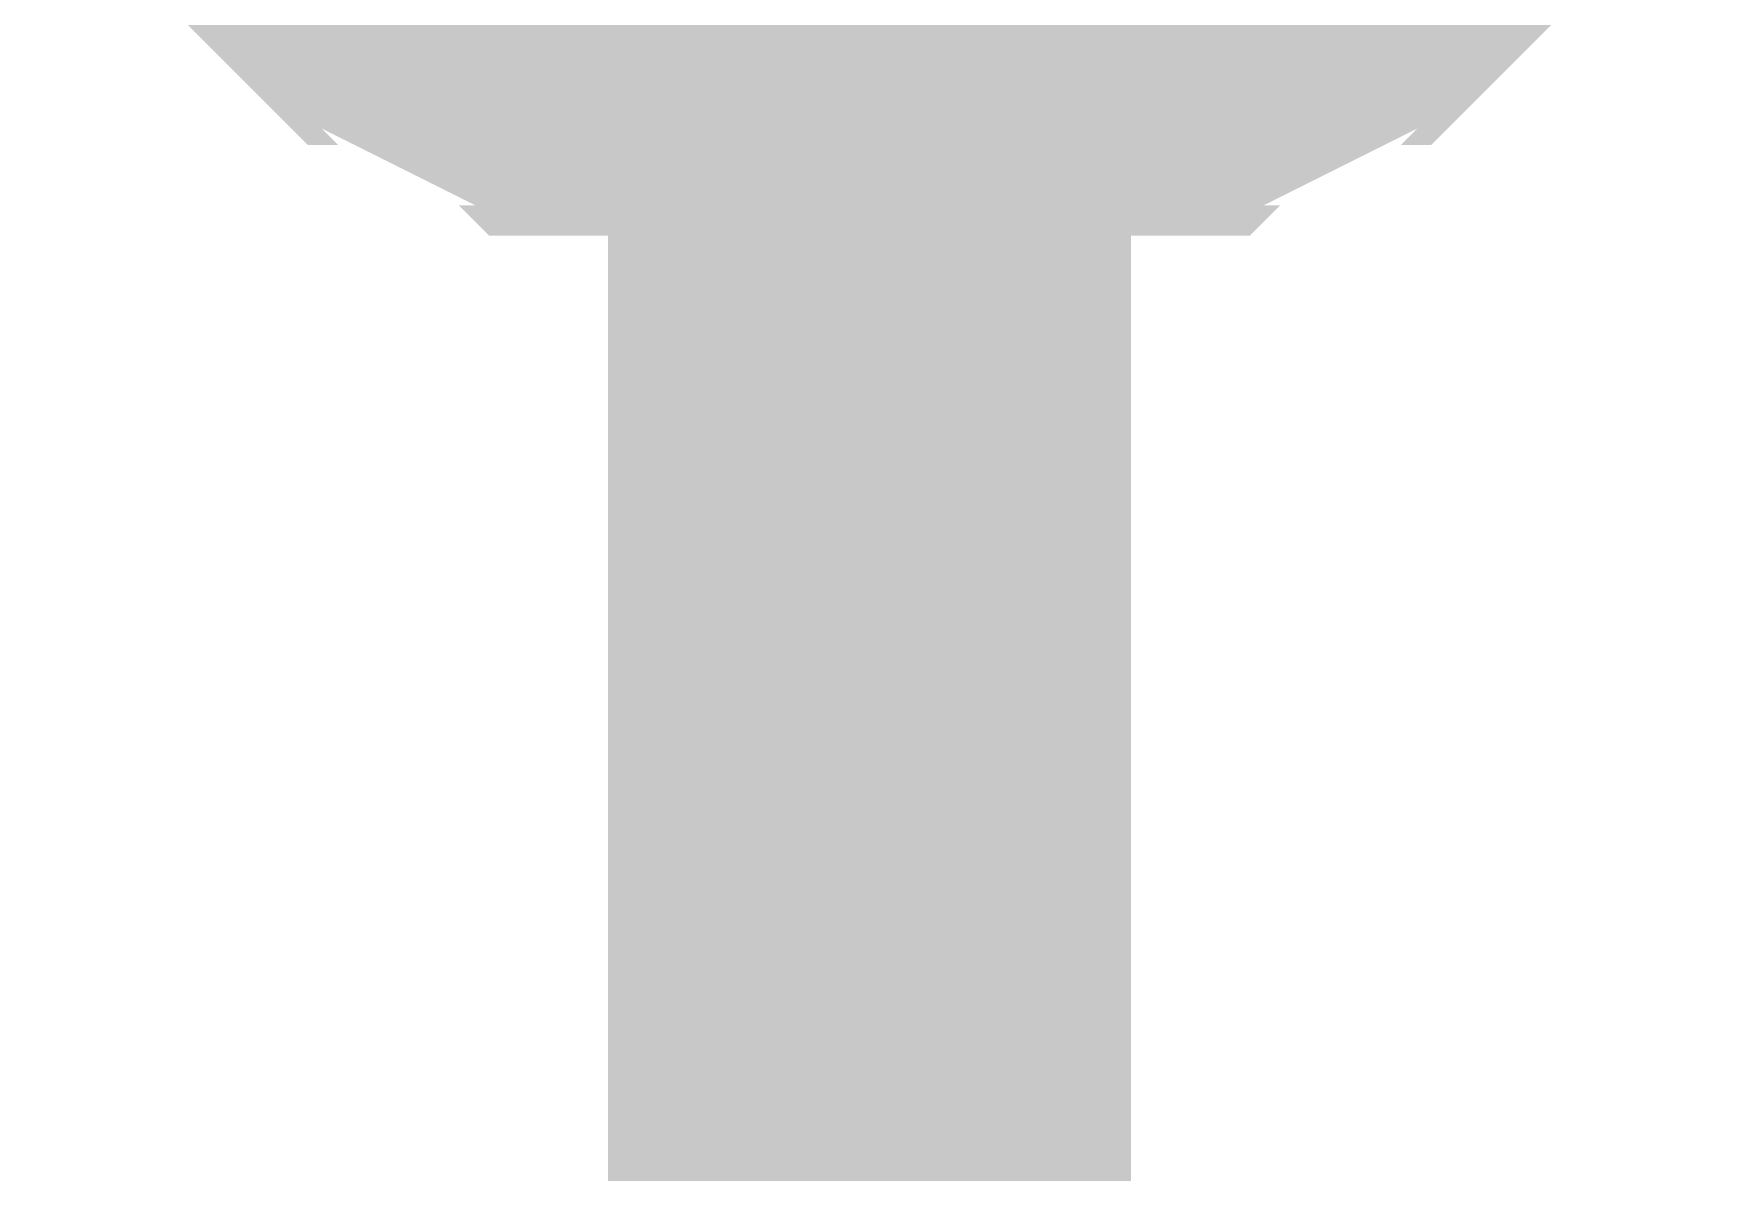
# Model space of a CAD drawing. Header units: millimetres. Extents: x 0 to 11.5, y 0 to 7.6.
# Drawn here: x 6.28146 to 6.31917, y 2.70371 to 2.7294 of the extents above; entities that cross this region are included whole.
import ezdxf

# ---------------------------------------------------------------- set-up
doc = ezdxf.new("R2010")
doc.units = ezdxf.units.MM
doc.header["$MEASUREMENT"] = 0
doc.layers.add('Sheet', color=255, linetype='Continuous')

msp = doc.modelspace()

# ---------------------------------------------------------------- linework, layer by layer
at = {"layer": 'Sheet'}
for points, const_width in [([(6.300314, 2.550143), (6.300314, 2.750502)], 0.0118), ([(6.300314, 2.730057), (6.299632, 2.730057), (6.298269, 2.730057), (6.297587, 2.730057), (6.296223, 2.730739), (6.295541, 2.730739), (6.294177, 2.730739), (6.293495, 2.73142), (6.292813, 2.73142), (6.291449, 2.732102), (6.290767, 2.732783), (6.290085, 2.732783), (6.289403, 2.733465), (6.288722, 2.734146), (6.28804, 2.734828), (6.287358, 2.735509)], 0.0118), ([(6.300314, 2.730057), (6.299632, 2.730057), (6.298269, 2.730057), (6.297587, 2.730057), (6.296223, 2.730739), (6.295541, 2.730739), (6.294177, 2.730739), (6.293495, 2.73142), (6.292813, 2.73142), (6.291449, 2.732102), (6.290767, 2.732783), (6.290085, 2.732783), (6.289403, 2.733465), (6.288722, 2.734146), (6.28804, 2.734828), (6.287358, 2.735509)], 0.0118), ([(6.300314, 2.730057), (6.299632, 2.730057), (6.298269, 2.730057), (6.297587, 2.730057), (6.296223, 2.730739), (6.295541, 2.730739), (6.294177, 2.730739), (6.293495, 2.73142), (6.292813, 2.73142), (6.291449, 2.732102), (6.290767, 2.732783), (6.290085, 2.732783), (6.289403, 2.733465), (6.288722, 2.734146), (6.28804, 2.734828), (6.287358, 2.735509)], 0.0118), ([(6.300314, 2.730057), (6.299632, 2.730057), (6.298269, 2.730057), (6.297587, 2.730057), (6.296223, 2.730739), (6.295541, 2.730739), (6.294177, 2.730739), (6.293495, 2.73142), (6.292813, 2.73142), (6.291449, 2.732102), (6.290767, 2.732783), (6.290085, 2.732783), (6.289403, 2.733465), (6.288722, 2.734146), (6.28804, 2.734828), (6.287358, 2.735509)], 0.0118), ([(6.300314, 2.730057), (6.299632, 2.730057), (6.298269, 2.730057), (6.297587, 2.730057), (6.296223, 2.730739), (6.295541, 2.730739), (6.294177, 2.730739), (6.293495, 2.73142), (6.292813, 2.73142), (6.291449, 2.732102), (6.290767, 2.732783), (6.290085, 2.732783), (6.289403, 2.733465), (6.288722, 2.734146), (6.28804, 2.734828), (6.287358, 2.735509)], 0.0118), ([(6.300314, 2.730057), (6.299632, 2.730057), (6.298269, 2.730057), (6.297587, 2.730057), (6.296223, 2.730739), (6.295541, 2.730739), (6.294177, 2.730739), (6.293495, 2.73142), (6.292813, 2.73142), (6.291449, 2.732102), (6.290767, 2.732783), (6.290085, 2.732783), (6.289403, 2.733465), (6.288722, 2.734146), (6.28804, 2.734828), (6.287358, 2.735509)], 0.0118), ([(6.300314, 2.730057), (6.299632, 2.730057), (6.298269, 2.730057), (6.297587, 2.730057), (6.296223, 2.730739), (6.295541, 2.730739), (6.294177, 2.730739), (6.293495, 2.73142), (6.292813, 2.73142), (6.291449, 2.732102), (6.290767, 2.732783), (6.290085, 2.732783), (6.289403, 2.733465), (6.288722, 2.734146), (6.28804, 2.734828), (6.287358, 2.735509)], 0.0118), ([(6.300314, 2.730057), (6.299632, 2.730057), (6.298269, 2.730057), (6.297587, 2.730057), (6.296223, 2.730739), (6.295541, 2.730739), (6.294177, 2.730739), (6.293495, 2.73142), (6.292813, 2.73142), (6.291449, 2.732102), (6.290767, 2.732783), (6.290085, 2.732783), (6.289403, 2.733465), (6.288722, 2.734146), (6.28804, 2.734828), (6.287358, 2.735509)], 0.0118), ([(6.313271, 2.735509), (6.312589, 2.734828), (6.311907, 2.734146), (6.311225, 2.733465), (6.310543, 2.732783), (6.309861, 2.732783), (6.309179, 2.732102), (6.307815, 2.73142), (6.307134, 2.73142), (6.306452, 2.730739), (6.305088, 2.730739), (6.304406, 2.730739), (6.303042, 2.730057), (6.30236, 2.730057), (6.300996, 2.730057), (6.300314, 2.730057)], 0.0118), ([(6.313271, 2.735509), (6.312589, 2.734828), (6.311907, 2.734146), (6.311225, 2.733465), (6.310543, 2.732783), (6.309861, 2.732783), (6.309179, 2.732102), (6.307815, 2.73142), (6.307134, 2.73142), (6.306452, 2.730739), (6.305088, 2.730739), (6.304406, 2.730739), (6.303042, 2.730057), (6.30236, 2.730057), (6.300996, 2.730057), (6.300314, 2.730057)], 0.0118), ([(6.313271, 2.735509), (6.312589, 2.734828), (6.311907, 2.734146), (6.311225, 2.733465), (6.310543, 2.732783), (6.309861, 2.732783), (6.309179, 2.732102), (6.307815, 2.73142), (6.307134, 2.73142), (6.306452, 2.730739), (6.305088, 2.730739), (6.304406, 2.730739), (6.303042, 2.730057), (6.30236, 2.730057), (6.300996, 2.730057), (6.300314, 2.730057)], 0.0118), ([(6.313271, 2.735509), (6.312589, 2.734828), (6.311907, 2.734146), (6.311225, 2.733465), (6.310543, 2.732783), (6.309861, 2.732783), (6.309179, 2.732102), (6.307815, 2.73142), (6.307134, 2.73142), (6.306452, 2.730739), (6.305088, 2.730739), (6.304406, 2.730739), (6.303042, 2.730057), (6.30236, 2.730057), (6.300996, 2.730057), (6.300314, 2.730057)], 0.0118), ([(6.313271, 2.735509), (6.312589, 2.734828), (6.311907, 2.734146), (6.311225, 2.733465), (6.310543, 2.732783), (6.309861, 2.732783), (6.309179, 2.732102), (6.307815, 2.73142), (6.307134, 2.73142), (6.306452, 2.730739), (6.305088, 2.730739), (6.304406, 2.730739), (6.303042, 2.730057), (6.30236, 2.730057), (6.300996, 2.730057), (6.300314, 2.730057)], 0.0118), ([(6.313271, 2.735509), (6.312589, 2.734828), (6.311907, 2.734146), (6.311225, 2.733465), (6.310543, 2.732783), (6.309861, 2.732783), (6.309179, 2.732102), (6.307815, 2.73142), (6.307134, 2.73142), (6.306452, 2.730739), (6.305088, 2.730739), (6.304406, 2.730739), (6.303042, 2.730057), (6.30236, 2.730057), (6.300996, 2.730057), (6.300314, 2.730057)], 0.0118), ([(6.313271, 2.735509), (6.312589, 2.734828), (6.311907, 2.734146), (6.311225, 2.733465), (6.310543, 2.732783), (6.309861, 2.732783), (6.309179, 2.732102), (6.307815, 2.73142), (6.307134, 2.73142), (6.306452, 2.730739), (6.305088, 2.730739), (6.304406, 2.730739), (6.303042, 2.730057), (6.30236, 2.730057), (6.300996, 2.730057), (6.300314, 2.730057)], 0.0118), ([(6.313271, 2.735509), (6.312589, 2.734828), (6.311907, 2.734146), (6.311225, 2.733465), (6.310543, 2.732783), (6.309861, 2.732783), (6.309179, 2.732102), (6.307815, 2.73142), (6.307134, 2.73142), (6.306452, 2.730739), (6.305088, 2.730739), (6.304406, 2.730739), (6.303042, 2.730057), (6.30236, 2.730057), (6.300996, 2.730057), (6.300314, 2.730057)], 0.0118), ([(6.300314, 2.730057), (6.299632, 2.730057), (6.298269, 2.730057), (6.297587, 2.730057), (6.296223, 2.730739), (6.295541, 2.730739), (6.294177, 2.730739), (6.293495, 2.73142)], 0.0039), ([(6.300314, 2.730057), (6.299632, 2.730057), (6.298269, 2.730057), (6.297587, 2.730057), (6.296223, 2.730739), (6.295541, 2.730739), (6.294177, 2.730739), (6.293495, 2.73142)], 0.0039), ([(6.300314, 2.730057), (6.299632, 2.730057), (6.298269, 2.730057), (6.297587, 2.730057), (6.296223, 2.730739), (6.295541, 2.730739), (6.294177, 2.730739), (6.293495, 2.73142)], 0.0039), ([(6.300314, 2.730057), (6.299632, 2.730057), (6.298269, 2.730057), (6.297587, 2.730057), (6.296223, 2.730739), (6.295541, 2.730739), (6.294177, 2.730739), (6.293495, 2.73142)], 0.0039), ([(6.300314, 2.730057), (6.299632, 2.730057), (6.298269, 2.730057), (6.297587, 2.730057), (6.296223, 2.730739), (6.295541, 2.730739), (6.294177, 2.730739), (6.293495, 2.73142)], 0.0039), ([(6.300314, 2.730057), (6.299632, 2.730057), (6.298269, 2.730057), (6.297587, 2.730057), (6.296223, 2.730739), (6.295541, 2.730739), (6.294177, 2.730739), (6.293495, 2.73142)], 0.0039), ([(6.300314, 2.730057), (6.299632, 2.730057), (6.298269, 2.730057), (6.297587, 2.730057), (6.296223, 2.730739), (6.295541, 2.730739), (6.294177, 2.730739), (6.293495, 2.73142)], 0.0039), ([(6.300314, 2.730057), (6.299632, 2.730057), (6.298269, 2.730057), (6.297587, 2.730057), (6.296223, 2.730739), (6.295541, 2.730739), (6.294177, 2.730739), (6.293495, 2.73142)], 0.0039), ([(6.307134, 2.73142), (6.306452, 2.730739), (6.305088, 2.730739), (6.304406, 2.730739), (6.303042, 2.730057), (6.30236, 2.730057), (6.300996, 2.730057), (6.300314, 2.730057)], 0.0039), ([(6.307134, 2.73142), (6.306452, 2.730739), (6.305088, 2.730739), (6.304406, 2.730739), (6.303042, 2.730057), (6.30236, 2.730057), (6.300996, 2.730057), (6.300314, 2.730057)], 0.0039), ([(6.307134, 2.73142), (6.306452, 2.730739), (6.305088, 2.730739), (6.304406, 2.730739), (6.303042, 2.730057), (6.30236, 2.730057), (6.300996, 2.730057), (6.300314, 2.730057)], 0.0039), ([(6.307134, 2.73142), (6.306452, 2.730739), (6.305088, 2.730739), (6.304406, 2.730739), (6.303042, 2.730057), (6.30236, 2.730057), (6.300996, 2.730057), (6.300314, 2.730057)], 0.0039), ([(6.307134, 2.73142), (6.306452, 2.730739), (6.305088, 2.730739), (6.304406, 2.730739), (6.303042, 2.730057), (6.30236, 2.730057), (6.300996, 2.730057), (6.300314, 2.730057)], 0.0039), ([(6.307134, 2.73142), (6.306452, 2.730739), (6.305088, 2.730739), (6.304406, 2.730739), (6.303042, 2.730057), (6.30236, 2.730057), (6.300996, 2.730057), (6.300314, 2.730057)], 0.0039), ([(6.307134, 2.73142), (6.306452, 2.730739), (6.305088, 2.730739), (6.304406, 2.730739), (6.303042, 2.730057), (6.30236, 2.730057), (6.300996, 2.730057), (6.300314, 2.730057)], 0.0039), ([(6.307134, 2.73142), (6.306452, 2.730739), (6.305088, 2.730739), (6.304406, 2.730739), (6.303042, 2.730057), (6.30236, 2.730057), (6.300996, 2.730057), (6.300314, 2.730057)], 0.0039)]:
    msp.add_lwpolyline(points, dxfattribs=dict(at, const_width=const_width))

doc.saveas('drawing.dxf')
